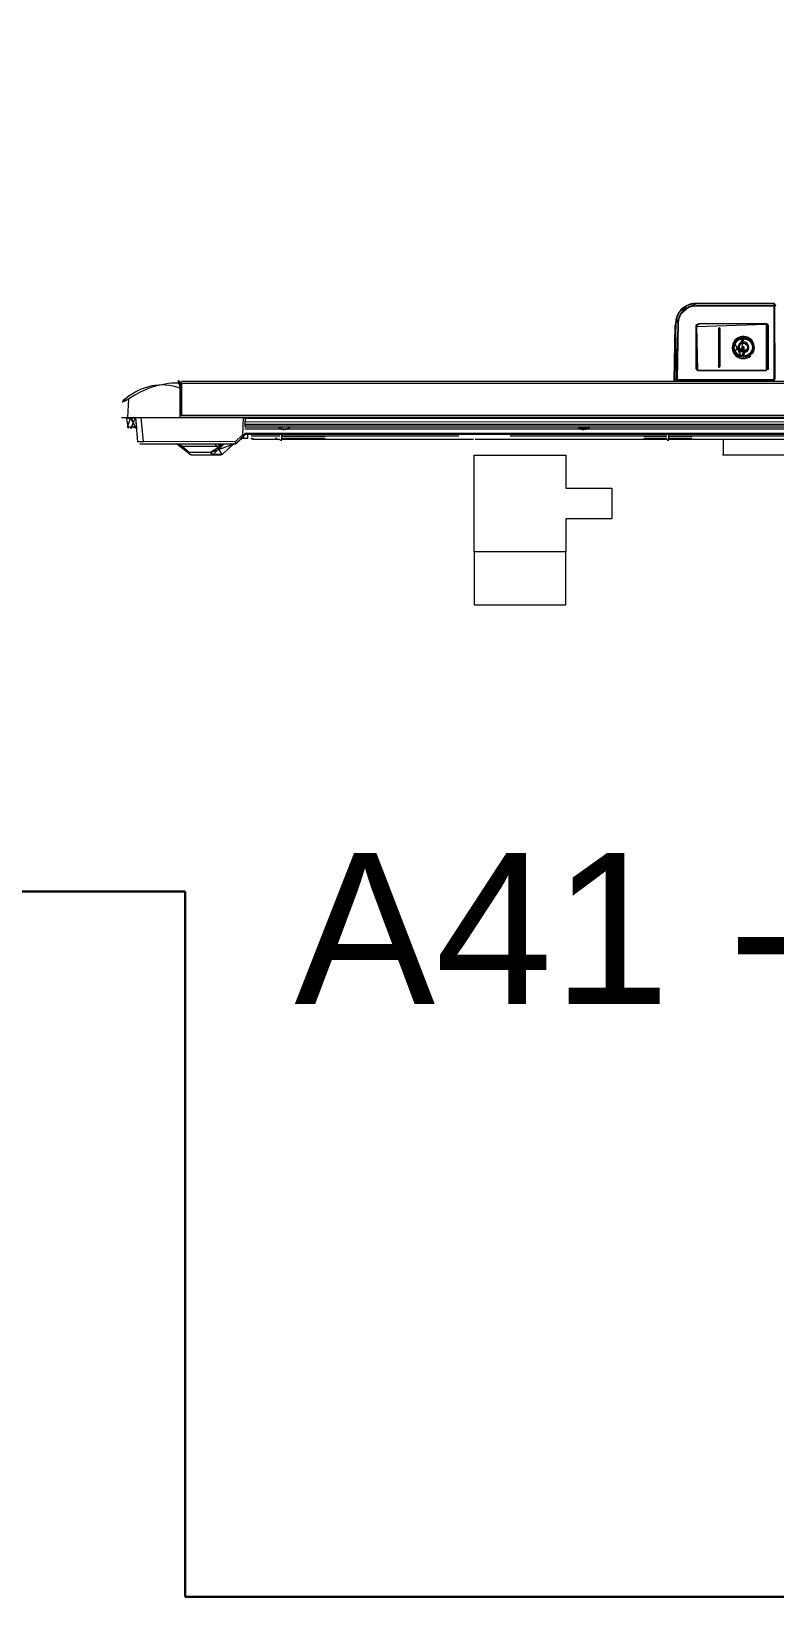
# Model space of a CAD drawing. Header units: millimetres. Extents: x 521 to 148073, y -17811 to 32040.
# Drawn here: x 58638 to 59397, y 8317 to 9914 of the extents above; entities that cross this region are included whole.
import ezdxf

# ---------------------------------------------------------------- set-up
doc = ezdxf.new("R2010")
doc.units = ezdxf.units.MM
doc.linetypes.add('DGN Style 2', pattern=[0.41784, 0.250704, -0.167136])
doc.layers.add('Datové rozvody', color=6, linetype='Continuous')
for name, color, linetype, lineweight in [('OAP220', 1, 'Continuous', 30), ('OAP313', 1, 'Continuous', 0), ('RC3', 130, 'Continuous', 20)]:
    doc.layers.add(name, color=color, linetype=linetype, lineweight=lineweight)
doc.layers.add('PDF_Geometrie', color=7, linetype='Continuous', true_color=0xbdbdbd)
doc.styles.add('PDF Arial', font='arial.ttf')

# ---------------------------------------------------------------- blocks, each defined once
blk = doc.blocks.new('*U14')
at = {"layer": 'OAP313', "linetype": 'DGN Style 2', "flags": 128}
for points in [[(-0.2658, 0.4363), (-0.2224, 0.3948), (-0.1879, 0.431), (-0.177, 0.4206), (-0.1425, 0.4568), (-0.1533, 0.4671), (-0.1188, 0.5033), (-0.1622, 0.5447), (-0.2658, 0.4363)], [(0.3018, -0.106), (0.2585, -0.0645), (0.293, -0.0284), (0.2821, -0.018), (0.3167, 0.0181), (0.3275, 0.0078), (0.3621, 0.0439), (0.4055, 0.0025), (0.3018, -0.106)], [(-0.2364, -0.5102), (-0.2002, -0.5447), (0.2585, -0.0645), (0.2223, -0.03), (-0.2364, -0.5102)]]:
    blk.add_lwpolyline(points, close=True, dxfattribs=at)
at = {"layer": 'OAP313', "linetype": 'DGN Style 2', "extrusion": (0, 0, -1)}
blk.add_arc((-0.2604, -0.0638), 0.6659, 313.7679, 43.5275, dxfattribs=at)
blk = doc.blocks.new('AP600-90_1')
at = {"layer": 'OAP313', "linetype": 'DGN Style 2', "rotation": 313.6892711747349}
blk.add_blockref('*U14', (-0.1319, 0.2915), dxfattribs=at)
blk = doc.blocks.new('*U12')
at = {"layer": 'OAP313', "linetype": 'DGN Style 2', "rotation": 304.477440899856}
blk.add_blockref('AP600-90_1', (-0.217, -0.2665), dxfattribs=at)
blk = doc.blocks.new('AP600-90')
at = {"layer": 'OAP220', "rotation": 55.52255910014399}
blk.add_blockref('*U12', (-0.0969, 0.3297), dxfattribs=at)
blk = doc.blocks.new('projektor')
at = {"layer": 'PDF_Geometrie', "lineweight": 13}
for points in [[(85724.4, 16085.5), (85723.4, 16084.4), (85734, 16086.5)], [(85724.4, 16085.4), (85723.4, 16084.4), (85724.4, 16085.4), (85733.5, 16082.5), (85733.5, 16082.4), (85733.5, 16085.9), (85733.5, 16083.4), (85734, 16086.4), (85733.5, 16082.7), (85733.5, 16082.6), (85723.4, 16077.1), (85724.4, 16076.7), (85724, 16076.7), (85723.6, 16076.9), (85723.4, 16077.1), (85733.5, 16081.4), (85733.6, 16079.9), (85733.6, 16079), (85733.6, 16078), (85733.6, 16077.6), (85733.6, 16077.5), (85724.4, 16076.7), (85724.4, 16081.6), (85733.9, 16077.7)], [(85723.4, 16084.4), (85723.4, 16084.4), (85724.4, 16085.5)], [(85723.4, 16084.4), (85723.4, 16084.4)], [(85733.5, 16083.4), (85733.7, 16083.4), (85733.9, 16079.9), (85733.9, 16078.7), (85733.9, 16078), (85733.9, 16077.7), (85733.7, 16073.8), (85734, 16073.1)], [(85733.5, 16082.6), (85733.8, 16082.6)], [(85733.8, 16080.6), (85734, 16079.8), (85733.8, 16084.3)], [(85734, 16091.6), (85734, 16085.2)], [(85734, 16085.2), (85734, 16033.6)], [(85734, 16085.2), (85752.4, 16084.3)], [(85754.1, 16085.6), (85749.1, 16090.8), (85753.1, 16087.1), (85752, 16088.5), (85751.3, 16089.4), (85750.9, 16089.8), (85750.8, 16090), (85754.1, 16085.6), (85749.3, 16090.6), (85749.6, 16090), (85750.3, 16088.6), (85751.3, 16086.5), (85752.4, 16084.3)], [(85750.8, 16090), (85754.1, 16085.6)], [(85708, 16073.4), (85708, 16069.7), (85708, 15978.6)], [(85733.5, 16077.5), (85709.9, 16075.5)], [(85710, 16069.7), (85709.9, 16075.5)], [(85710, 16069.7), (85734, 16071.8)], [(85733.7, 15970.8), (85716.8, 15971.4), (85710.2, 15978.3), (85710, 16069.7)], [(85733.5, 16077.5), (85733.5, 16077.5)], [(85733.5, 16074.9), (85734, 16075.1)], [(85707.3, 16034.6), (85708, 16036.5), (85696.9, 16022.4)], [(85733.7, 15970.8), (85733.7, 16036.9)], [(85735.3, 16032.7), (85762.9, 16032.7), (85770.4, 16035.1)], [(85768.2, 16035.1), (85768.2, 16033.9), (85762.9, 16033.6)], [(85768.5, 16031.8), (85768.5, 16033), (85770.4, 16035.1)], [(85696.9, 16022.4), (85696.9, 16001.4)], [(85699.4, 16003.2), (85699.4, 16024.2), (85705.6, 16031), (85705.6, 15996.9), (85697.4, 15991.9), (85697.4, 16000.4), (85707.6, 15990), (85699.4, 16003.2), (85707.6, 15980.8)], [(85705.6, 16031), (85707.4, 16034.7), (85697.6, 16024.1)], [(85697.6, 16024.1), (85707.4, 16034.7)], [(85762.9, 16033.6), (85734, 16033.6)], [(85734, 14135.8), (85734, 16031.8)], [(85767.7, 16031.8), (85736.1, 16031.8)], [(85736.1, 14135.8), (85736.1, 16031.8)], [(85762.9, 16033.1), (85768.2, 16033.3)], [(85762.9, 16033.1), (85762.9, 16033.1)], [(85762.9, 16033.1), (85762.9, 16033.1), (85762.9, 16033), (85762.9, 16032.9), (85762.9, 16032.8), (85762.9, 16032.7), (85762.9, 16032.7)], [(85767.7, 14135.8), (85767.7, 16031.8)], [(85768.2, 16033.3), (85769.9, 16033.4), (85768.2, 16033.9)], [(85769.8, 14135.8), (85769.8, 16031.8)], [(85699.4, 16003.2), (85696.9, 16001.4), (85697.4, 16000.4)], [(85696.9, 16001.4), (85696.9, 15992.9)], [(85696.9, 15992.9), (85697.6, 15991.2), (85708, 15979.8), (85708, 15979.9), (85707.8, 15980.1)], [(85699.4, 16003.2), (85697.4, 16000.4)], [(85697.4, 15991.9), (85697.6, 15991.2), (85707.8, 15980.1)], [(85707.8, 15980.1), (85697.6, 15991.2)], [(85705.6, 15996.9), (85708, 15998.7), (85707.6, 15990), (85706.1, 15995.6), (85707.6, 15990)], [(85708, 15978.6), (85708.7, 15976.9), (85716.8, 15969.3), (85715, 15970.1)], [(85710, 15978.6), (85708, 15978.6), (85715, 15970.1)], [(85716.8, 15971.4), (85716.8, 15969.3), (85716.8, 15971.4), (85710.2, 15978.3)], [(85712.2, 15959), (85712.2, 15959.6), (85712.3, 15960.6), (85712.4, 15961.6), (85712.7, 15962.3), (85713, 15962.8), (85713.4, 15963), (85713.5, 15963)], [(85712.2, 15959), (85713.1, 15962.5)], [(85712.2, 15934.1), (85712.2, 15959)], [(85712.2, 15934.1), (85712.2, 15959)], [(85713.1, 15966.1), (85713.1, 15972.2)], [(85713.1, 15966.1), (85717.3, 15966.1)], [(85715.8, 15962.7), (85715.8, 15938.6)], [(85717.3, 14198.3), (85717.3, 15969.3)], [(85717.4, 15969.3), (85717.4, 14198.3)], [(85717.8, 15969.3), (85717.8, 14198.3)], [(85718, 14198.3), (85718, 15969.3)], [(85722.3, 15932.1), (85722.3, 15969.1)], [(85724.6, 15969), (85724.6, 15085)], [(85729.7, 15082.6), (85729.7, 15082.6), (85728.8, 15082.6), (85729.8, 15083.8), (85728.8, 15085), (85729.7, 15085), (85724.6, 15082.6), (85725.5, 15083.8), (85725.5, 15085), (85724.6, 15083.8), (85729.5, 15085.4), (85729.7, 15968.9)], [(85733.7, 15968.7), (85733.7, 15970.8), (85733.7, 15968.7), (85726.6, 15969), (85725.5, 15969)], [(85726.8, 15969), (85726.8, 15085.4)], [(85727.5, 15968.9), (85727.5, 15085.4), (85726.8, 14198.7)], [(85733.1, 14198.9), (85733.1, 15968.7)], [(85710.8, 15932.6), (85711.6, 15932.6)], [(85717.3, 15932.5), (85711.6, 15932.6), (85711.6, 15934.1)], [(85712.2, 15742), (85712.2, 15932.6)], [(85712.2, 15742), (85712.2, 15932.6)], [(85713, 15936.9), (85713.5, 15938.7)], [(85713, 15889.3), (85713, 15932.5)], [(85715.5, 15932.5), (85715.5, 15889.3)], [(85715.9, 15938.6), (85715.9, 15934.2)], [(85715.9, 15932.5), (85715.9, 15887.6)], [(85721.7, 15930.2), (85722.3, 15930.2), (85723.3, 15924.6)], [(85722.3, 15634.8), (85722.3, 15927.3)], [(85716.9, 15913.1), (85717.3, 15918.8)], [(85715.8, 15887.6), (85715.8, 15756.6)], [(85712.2, 15549.8), (85712.2, 15740.4)], [(85712.2, 15549.8), (85712.2, 15740.4)], [(85715.8, 15705.5), (85715.8, 15574.5)], [(85722.3, 15631.9), (85721.7, 15631.8)], [(85723.3, 15637.5), (85723.3, 15627.2)], [(85722.3, 14537.7), (85722.3, 15629.9)], [(85713, 15549.8), (85713, 15572.8)], [(85715.5, 15572.8), (85715.5, 15549.9)], [(85715.9, 15574.5), (85715.9, 15549.9)], [(85710.8, 15548.3), (85711.6, 15548.3)], [(85717.3, 15548.2), (85711.6, 15548.3), (85711.6, 15549.8)], [(85712.2, 15357.6), (85712.2, 15548.2)], [(85712.2, 15357.6), (85712.2, 15548.2)], [(85713, 15525.3), (85713, 15548.2)], [(85715.5, 15548.2), (85715.5, 15525.3)], [(85715.9, 15548.2), (85715.9, 15523.5)], [(85717.1, 15550.3), (85717.3, 15553.2)], [(85717.3, 15550.3), (85717.1, 15550.3)], [(85717.1, 15547.8), (85717.3, 15547.8)], [(85769.8, 15539.6), (85771, 15539.7), (85828.2, 15538.7)], [(85827.5, 15538.9), (85828.3, 15539), (85774.9, 15539.9), (85769.9, 15540)], [(85772.7, 15542.3), (85770, 15542.7), (85825.9, 15541.6)], [(85770.7, 15539.4), (85770.7, 15443.4)], [(85771, 15539.7), (85771, 15539.7)], [(85771.4, 15443.5), (85771.4, 15539.4), (85828.3, 15538.4)], [(85772.8, 15541.8), (85772.7, 15542.3), (85772.8, 15541.8)], [(85774.2, 15539.9), (85774.5, 15539.7)], [(85827.5, 15538.9), (85827.4, 15538.9), (85774.4, 15539.9)], [(85828.3, 15539), (85775.7, 15540)], [(85833.7, 15537.4), (85831.3, 15538.4), (85827.4, 15538.9)], [(85834.7, 15537.1), (85834.1, 15537.4), (85830.8, 15538.5), (85827.5, 15538.9)], [(85847.5, 15520.5), (85847.2, 15523.9), (85846.4, 15527.3), (85845, 15530.5), (85843.2, 15533.5), (85840.9, 15536), (85838.2, 15538.1), (85835.3, 15539.7), (85832.1, 15540.7), (85831.2, 15540.9), (85828.2, 15541.2)], [(85713.5, 15523.4), (85713.5, 15523.4)], [(85715.8, 15523.5), (85715.8, 15392.5)], [(85780.6, 15519.4), (85781.2, 15520.6)], [(85780.6, 15450.9), (85780.6, 15519.4)], [(85780.7, 15519.2), (85780.7, 15451.2), (85780.6, 15450.9)], [(85780.7, 15519.2), (85781.2, 15520.3)], [(85780.9, 15519.2), (85781.3, 15520.1)], [(85824.7, 15520.8), (85824.2, 15520.6), (85782, 15520.6), (85782, 15520.8)], [(85782, 15520.8), (85824.7, 15520.8)], [(85824.2, 15520.6), (85825.5, 15520.2), (85826.9, 15517.8)], [(85824.2, 15520.3), (85825.5, 15519.9), (85826.6, 15517.8)], [(85824.7, 15520.8), (85826.2, 15520.4), (85827.3, 15518)], [(85826.9, 15451.2), (85826.6, 15451.2), (85826.9, 15517.8), (85826.6, 15517.8)], [(85827.3, 15518), (85827.3, 15450.9)], [(85844.9, 15520.4), (85844.9, 15443.5)], [(85845.1, 15520.5), (85845.1, 15520.4)], [(85845.1, 15520.5), (85845.5, 15520.5)], [(85845.1, 15520.4), (85845.1, 15443.5)], [(85847.2, 15520.5), (85847.2, 15443.4), (85845.5, 15443.4)], [(85847.5, 15520.5), (85847.5, 15443.4)], [(85696.7, 14674), (85696.7, 15493.6), (85696.7, 15494.8)], [(85696.7, 15493.6), (85712.2, 15493.6)], [(85784.7, 15499), (85783.8, 15498.1)], [(85784.6, 15498.6), (85784, 15498.1)], [(85784.5, 15497.7), (85784.6, 15497.5)], [(85784.7, 15497.2), (85822.3, 15497.2)], [(85822.1, 15497.7), (85822.5, 15498.1)], [(85822.3, 15497.2), (85823.1, 15498.1)], [(85797.6, 15465.5), (85795.9, 15467.2), (85794.6, 15469.2), (85793.8, 15471.5), (85793.5, 15474), (85793.8, 15476.4), (85794.6, 15478.8), (85795.9, 15480.8), (85797.6, 15482.5)], [(85812.1, 15478.1), (85812.7, 15476.1), (85812.9, 15474), (85799.3, 15482.8), (85801.4, 15483.7), (85803.9, 15483.9), (85805.8, 15483.6), (85807.7, 15482.9), (85794.3, 15475.8), (85794.9, 15477.7), (85795.7, 15479.4), (85796.8, 15480.8), (85798.2, 15482.1), (85799.8, 15483), (85801.6, 15483.7), (85803.5, 15483.9), (85805.4, 15483.6), (85807.2, 15483), (85808.8, 15482.1), (85810.2, 15480.8), (85811.3, 15479.4), (85812.1, 15477.7), (85812.6, 15475.9), (85812.8, 15474), (85812.6, 15472), (85812.1, 15470.1), (85811.2, 15468.4), (85810, 15466.9), (85808.6, 15465.7), (85807.1, 15464.8), (85805.4, 15464.3), (85803.5, 15464.1), (85801.6, 15464.3), (85799.9, 15464.8), (85798.3, 15465.7), (85796.9, 15466.9), (85795.8, 15468.4), (85794.9, 15470.1), (85794.4, 15472), (85794.2, 15474), (85796.9, 15474.6), (85796.6, 15474.4), (85796.6, 15474.3), (85796.5, 15474.2), (85796.5, 15474.1), (85796.5, 15474), (85796.5, 15473.9), (85796.5, 15473.7), (85796.6, 15473.6), (85796.6, 15473.5), (85796.9, 15473.4), (85797.1, 15473.3), (85800.3, 15473.3), (85803.7, 15473.3), (85803.9, 15473.4), (85804.1, 15473.5), (85804.3, 15473.7), (85804.3, 15474), (85804.3, 15474.1), (85804.3, 15474.2), (85804.1, 15474.4), (85803.9, 15474.6), (85803.7, 15474.6), (85800.3, 15474.6), (85797.1, 15474.6), (85800.2, 15471.8), (85799.9, 15471.9), (85799.6, 15471.9), (85799.4, 15471.8), (85799.2, 15471.6), (85799.2, 15471.4), (85799.2, 15471.3), (85799.2, 15471.2), (85799.2, 15471), (85799.3, 15470.9), (85800.4, 15469.7), (85802, 15468.9), (85803.5, 15468.7), (85805.1, 15468.9), (85806.6, 15469.5), (85807.8, 15470.7), (85808.7, 15472.2), (85809, 15473.8), (85808.8, 15475.4), (85808.1, 15476.9), (85806.9, 15478.1), (85805.5, 15478.9), (85803.8, 15479.3), (85802.1, 15479), (85800.5, 15478.2), (85799.3, 15477), (85799.2, 15476.9), (85799.2, 15476.8), (85799.2, 15476.6), (85799.2, 15476.5), (85799.2, 15476.4), (85799.3, 15476.3), (85799.4, 15476.2), (85799.5, 15476.1), (85799.7, 15476), (85800, 15476), (85800.2, 15476.1), (85800.4, 15476.3), (85801.2, 15477.2), (85802.3, 15477.8), (85803.6, 15478), (85804.9, 15477.8), (85806.1, 15477.2), (85807, 15476.3), (85807.5, 15475.1), (85807.7, 15473.9), (85807.5, 15472.7), (85806.9, 15471.6), (85806.1, 15470.8), (85805, 15470.2), (85803.7, 15469.9), (85802.4, 15470.1), (85801.2, 15470.8), (85800.4, 15471.7), (85795.2, 15475.8), (85795.7, 15477.5), (85796.5, 15479.1), (85797.6, 15480.5), (85800.4, 15482.4), (85803.6, 15483.1), (85806.8, 15482.4), (85809.6, 15480.4), (85810.6, 15479.1), (85811.4, 15477.5), (85811.9, 15475.7), (85812.1, 15474), (85811.9, 15472.2), (85811.4, 15470.5), (85810.6, 15468.9), (85809.6, 15467.5), (85806.8, 15465.6), (85803.6, 15464.9), (85800.4, 15465.5), (85797.6, 15467.5), (85796.5, 15468.8), (85795.7, 15470.4), (85795.2, 15472.2), (85795, 15474), (85800.1, 15471.8), (85799.9, 15471.8), (85799.6, 15471.8), (85799.5, 15471.7), (85799.3, 15471.5), (85799.3, 15471.3), (85799.3, 15471.2), (85799.4, 15471), (85801.2, 15477.3), (85802.5, 15477.9), (85803.9, 15478.1), (85805.3, 15477.7), (85806.5, 15476.9), (85807.4, 15475.8), (85807.8, 15474.4), (85807.7, 15473.1), (85807.2, 15471.9), (85806.4, 15470.9), (85805.3, 15470.2), (85803.9, 15469.9), (85802.5, 15470), (85801.1, 15470.7), (85800.3, 15471.6), (85799.3, 15476.8), (85799.3, 15476.6), (85799.3, 15476.5), (85799.4, 15476.3), (85799.5, 15476.2), (85799.7, 15476.1), (85799.9, 15476.1), (85800.1, 15476.1), (85800.2, 15476.3), (85800.3, 15476.3), (85800.6, 15469.8), (85802.1, 15469), (85803.9, 15468.8), (85805.7, 15469.2), (85807.3, 15470.2), (85808.4, 15471.7), (85808.9, 15473.4), (85808.8, 15475), (85808.2, 15476.6), (85807.1, 15477.9), (85805.7, 15478.8), (85804, 15479.2), (85802.1, 15478.9), (85800.5, 15478.1), (85799.4, 15476.9), (85802.1, 15468.9), (85800.5, 15469.8), (85799.3, 15471), (85800.6, 15478.2), (85802.1, 15479), (85803.9, 15479.2), (85800.3, 15474.5), (85797.1, 15474.5), (85803.9, 15473.5), (85804, 15473.6), (85804.2, 15473.7), (85804.2, 15474), (85804.2, 15474.2), (85804, 15474.4), (85803.9, 15474.5), (85803.7, 15474.5), (85800.3, 15473.4), (85803.7, 15473.4), (85796.9, 15474.5), (85796.7, 15474.4), (85796.6, 15474.2), (85796.6, 15474), (85796.6, 15473.7), (85796.7, 15473.6), (85796.9, 15473.5), (85797.1, 15473.4)], [(85812.9, 15474), (85812.8, 15474), (85800.3, 15476.3), (85803.7, 15474.6), (85803.7, 15473.4), (85797.2, 15474.6), (85797.2, 15473.3), (85797.2, 15474.6)], [(85812.9, 15474), (85812.6, 15471.4), (85812.1, 15469.9), (85811.3, 15468.4), (85810.7, 15467.5), (85810, 15466.8), (85809.2, 15466), (85808.3, 15465.4), (85807.2, 15464.8), (85806.1, 15464.4), (85803.5, 15464), (85802.5, 15464.1), (85801.4, 15464.3), (85800.5, 15464.6), (85799.7, 15464.9), (85798.1, 15465.8), (85796.7, 15467.2), (85795.5, 15468.9), (85794.7, 15470.7), (85794.4, 15471.9)], [(85782, 15449.8), (85781.2, 15450.1)], [(85782, 15449.5), (85781.2, 15449.8)], [(85782, 15450), (85781.3, 15450.2)], [(85782, 15449.5), (85782, 15449.8), (85825.5, 15449.8), (85826, 15449.5)], [(85826, 15449.5), (85782, 15449.5)], [(85826.9, 15451.2), (85826.1, 15449.9)], [(85826.6, 15451.2), (85826.1, 15450.2)], [(85827.3, 15450.9), (85826.7, 15449.8)], [(85771.6, 15443.2), (85771.7, 15443.4)], [(85771.6, 15443.2), (85771.6, 15442.7), (85771.6, 15443.2), (85771.6, 15443.4), (85843.6, 15443.4), (85844.4, 15443.4), (85844.8, 15443.4)], [(85771.9, 15442.7), (85771.9, 15443.4), (85844.8, 15443.4)], [(85844.8, 15443), (85771.9, 15442.7)], [(85772.3, 15443.4), (85772.3, 15443.4)], [(85844.9, 15443.5), (85845.1, 15443.5)]]:
    blk.add_lwpolyline(points, dxfattribs=at)
for points in [[(85723.4, 16082.1), (85723.4, 16081.6), (85723.4, 16082.1), (85724.4, 16082.1), (85724.4, 16085.4), (85733.5, 16082.6), (85723.4, 16077.1), (85724.4, 16081.6)], [(85733.8, 16083.2), (85733.6, 16083.1), (85733.6, 16083.1), (85733.6, 16083.2), (85733.6, 16083.2), (85733.6, 16083.3), (85733.6, 16083.3), (85733.8, 16084.3), (85733.8, 16082.8), (85733.8, 16080.6), (85733.8, 16080.6), (85733.8, 16080.7), (85733.6, 16081.8), (85733.6, 16081.8), (85733.6, 16081.9), (85733.6, 16081.9), (85733.6, 16082)], [(85735.3, 16033.1), (85735.3, 16033), (85735.3, 16033), (85735.3, 16032.9), (85735.3, 16032.8)], [(85768.5, 16033), (85768.5, 16033.1), (85768.6, 16033.3), (85768.7, 16033.3), (85768.8, 16033.4), (85767, 16032.9), (85767.4, 16032.9), (85767.9, 16033), (85768.3, 16033), (85768.5, 16033), (85766.5, 16033), (85766.5, 16033.1), (85766.5, 16033.1), (85766.5, 16033.2), (85766.5, 16033.2), (85766.5, 16033.3), (85762.9, 16032.7), (85762.9, 16032.8), (85762.9, 16032.9), (85762.9, 16033), (85762.9, 16033.1), (85762.9, 16033.1), (85770.4, 16034), (85762.9, 16033.1)], [(85722.3, 15932), (85721.7, 15930.2), (85722.2, 15932), (85722.3, 15927.4)], [(85723.3, 15933.2), (85722.2, 15932), (85723.3, 15926.2), (85723.9, 15924.2), (85724.6, 15924.6), (85723.9, 15935.2)], [(85600.6, 15741.3), (85548, 15741.3), (85548, 15650.3), (85600.6, 15650.3)], [(85663.8, 15650.3), (85663.8, 15604.7), (85633.5, 15604.7), (85633.5, 15650.3), (85600.6, 15650.3), (85600.6, 15741.3), (85696.7, 15741.3), (85696.7, 15650.3)], [(85722.3, 15634.6), (85721.7, 15632.9), (85722.3, 15634.6), (85722.2, 15630.1), (85722.3, 15630.1)], [(85723.3, 15635.9), (85722.2, 15634.6), (85723.3, 15628.8), (85723.9, 15626.9), (85724.6, 15627.2), (85723.9, 15637.8)], [(85774.4, 15539.9), (85774.4, 15539.9), (85774.4, 15539.9), (85770.7, 15540.3), (85770.7, 15540.3), (85772.7, 15542.3), (85771.2, 15540.1)], [(85770.7, 15540.3), (85770.7, 15540.1), (85774.9, 15539.9), (85774.4, 15539.9)], [(85771, 15539.7), (85771.2, 15539.7), (85771.3, 15539.7), (85771.2, 15539.4)], [(85828.2, 15541.2), (85772.7, 15542.3), (85771.3, 15540.1), (85771.4, 15540.3)], [(85828.3, 15540.7), (85832.2, 15540.2), (85835.3, 15539.2), (85838.1, 15537.7), (85840.7, 15535.6), (85842.9, 15533.1), (85844.7, 15530.3), (85846.1, 15527.2), (85846.9, 15523.9), (85847.2, 15520.5), (85845.2, 15523.6), (85844.5, 15526.6), (85843.3, 15529.4), (85841.7, 15532), (85839.6, 15534.3), (85837.3, 15536.2), (85834.6, 15537.6), (85831.8, 15538.5)], [(85780.9, 15451.2), (85780.7, 15451.2), (85780.9, 15519.2), (85824.2, 15520.3), (85826.6, 15451.2)], [(85784.5, 15498.4), (85784.2, 15498.1), (85784.5, 15497.7), (85784, 15498.1)], [(85784, 15498.1), (85784, 15497.9), (85784.1, 15497.7), (85784.3, 15497.5), (85784.5, 15497.5)], [(85822.1, 15497.7), (85784.5, 15497.7), (85822.1, 15498.4), (85822.2, 15498.7), (85784.6, 15498.6), (85784.6, 15498.7), (85784.6, 15497.4), (85822.2, 15497.5), (85822.2, 15497.4), (85784.6, 15497.4)], [(85822.2, 15497.5), (85822.7, 15498.1), (85822.2, 15498.6), (85822.9, 15498.1)], [(85772.5, 15443.4), (85772.3, 15443.4), (85772.1, 15443.4), (85771.7, 15443.4), (85771.4, 15443.4), (85771.3, 15443.4), (85771.2, 15443.4), (85770.3, 15443.4), (85770, 15443.4), (85769.8, 15443.4), (85771.2, 15443.5)], [(85771.4, 15443.5), (85844.9, 15443.5), (85844.9, 15443.4), (85772.5, 15443.4), (85770.5, 15443.4)], [(85844.6, 15443.4), (85844.5, 15443.4), (85845.1, 15441.6), (85846, 15442.9), (85845.2, 15441.7), (85846, 15442.9), (85845, 15442.8), (85844.6, 15443.4), (85845.2, 15443.4), (85845.5, 15443.4)], [(85846, 15442.9), (85846, 15442.9), (85846.6, 15443.4), (85846.6, 15443.4), (85845.2, 15443.4), (85847.5, 15443.4)]]:
    blk.add_lwpolyline(points, close=True, dxfattribs=at)
for centre, radius, start, end in [((85683.8, 16035.1), 84.4, 0.0482, 35.6638), ((85803.4, 15474), 11, 235.8743, 222.3406), ((85803.3, 15474), 10.1, 236.2477, 123.7523)]:
    blk.add_arc(centre, radius, start, end, dxfattribs=at)
blk.add_ellipse((85803.5, 15474), major_axis=(0, 10.5), ratio=0.949542, start_param=0.632285, end_param=0.863239, dxfattribs=at)
for points in [[(85762.9, 16032.7), (85770.5, 16052.8), (85764.6, 16071.3), (85754.1, 16085.6)], [(85828.2, 15538.7), (85836.6, 15539.4), (85845.9, 15529.3), (85845.1, 15520.5)], [(85828.3, 15538.4), (85836.6, 15539.1), (85845.7, 15529.1), (85844.9, 15520.4)]]:
    blk.add_open_spline(points, degree=3, dxfattribs=at)

msp = doc.modelspace()

# ---------------------------------------------------------------- linework, layer by layer
at = {"layer": 'OAP220'}
for p, q in [((58589.3, 9036.9), (58794.8, 9036.9)), ((58794.8, 8317.3), (58794.8, 9036.9)), ((58794.8, 8317.3), (60661.4, 8317.3))]:
    msp.add_line(p, q, dxfattribs=at)

# ---------------------------------------------------------------- block references
at = {"layer": 'Datové rozvody', "xscale": 1.027900945623324, "yscale": 1.027900945623324, "zscale": 1.027900945623324, "rotation": 90.00000000000024}
msp.add_blockref('projektor', (75270.3, -78605.6), dxfattribs=at)
at = {"layer": 'OAP220', "extrusion": (0, 0, -1), "xscale": -1027.900945623324, "yscale": 1027.900945623324, "zscale": 1027.900945623324, "rotation": 90.00000006131215}
msp.add_blockref('AP600-90', (-57782.4, 9036.9), dxfattribs=at)

# ---------------------------------------------------------------- texts
at = {"layer": 'RC3', "insert": (58906.3, 9076.2), "char_height": 154.19, "attachment_point": 1, "style": 'PDF Arial'}
msp.add_mtext_dynamic_manual_height_columns('A41 - B41', width=6638.306, gutter_width=12.8, heights=[157.4], dxfattribs=at)

doc.saveas('drawing.dxf')
